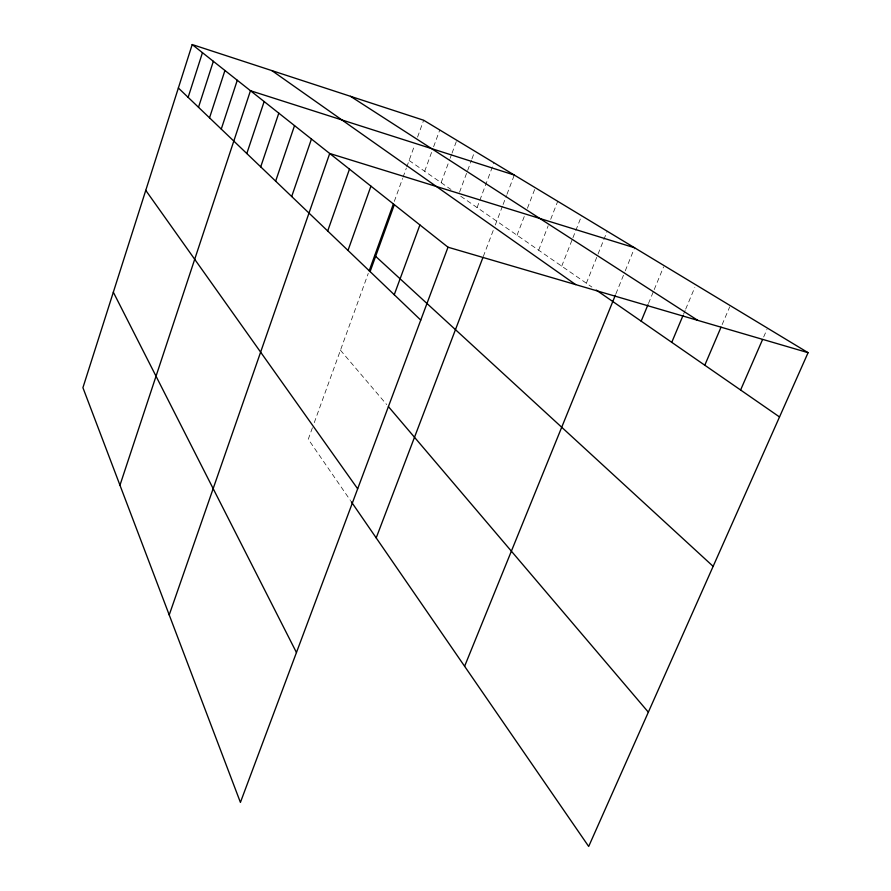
<?xml version="1.0" encoding="UTF-8"?>
<svg xmlns="http://www.w3.org/2000/svg" width="891" height="891" viewBox="0 0 891 891"><rect width="100%" height="100%" fill="white"/><g stroke="black" fill="none" stroke-linecap="round" stroke-linejoin="round"><path stroke-width="0.67" stroke-dasharray="4.46 3.34" d="M312.418 427.758L308.264 439.241L350.508 500.586M314.267 422.646L368.261 273.381M394.312 201.377L402.609 178.423M403.077 177.142L406.318 168.176M406.786 166.895L414.738 144.91M417.556 137.125L423.659 120.24M424.673 171.284L431.745 151.916M433.627 146.748L439.764 129.975M441.145 182.688L449.677 159.545M450.155 158.264L451.57 154.399M452.049 153.118L456.782 140.266M459.544 192.2L467.185 171.685M467.664 170.404L471.484 160.146M471.952 158.865L473.867 153.731M477.086 207.57L493.959 162.741M483.29 256.53L493.391 230.023M495.307 224.966L502.602 205.799M503.092 204.518L506.511 195.552M506.99 194.271L514.307 175.048M517.047 235.235L524.454 215.99M527.427 208.282L535.324 187.756M538.654 250.193L548.188 225.746M550.694 219.309L557.721 201.299M561.72 266.153L572.434 239.011M572.946 237.719L581.623 215.745M586.367 283.227L597.538 255.316M598.05 254.046L607.194 231.214M615.904 293.841L624.747 272.1M625.259 270.819L634.091 249.068M648.47 303.497L653.682 290.867M654.206 289.608L663.583 266.877M683.553 314.233L685.157 310.391M685.691 309.121L694.813 287.392M722.122 324.636L729.707 306.883M763.676 336.987L766.973 329.414M409.103 160.491L450.957 189.471M460.77 196.265L591.869 287.036M340.462 350.23L386.694 404.581"/><path stroke-width="1.34" d="M192.2 44.55L82.919 387.685L240.414 802.401L448.006 247.208L192.2 44.55L423.659 120.24L808.081 352.68L588.684 846.45L351.254 501.678M188.135 97.342L202.457 52.68M198.504 107.276L213.35 61.301M209.53 117.835L224.933 70.478M221.269 129.072L237.273 80.268M119.962 485.239L250.46 90.715L514.307 175.048M246.807 153.53L264.148 101.552M260.718 166.851L278.805 113.157M275.642 181.14L294.531 125.62M291.691 196.51L311.449 139.029M169.223 614.935L329.715 153.497L634.615 247.787M327.699 231.003L349.472 169.145M348.002 250.438L370.934 186.152M369.186 270.831L393.388 203.916M370.099 271.599L394.323 204.674M394.245 294.732L419.906 224.944M376.202 537.897L482.811 257.8M464.612 666.279L615.391 295.121M641.175 321.172L647.946 304.755M671.758 342.344L683.018 315.503M704.792 365.21L721.042 327.175M740.599 390.002L762.573 339.516M448.006 247.208L808.081 352.68M350.508 96.317L697.753 320.359M596.279 290.087L779.525 416.955M271.878 70.601L575.653 284.597M374.732 255.505L713.145 566.353M178.356 87.986L420.752 320.103M388.42 406.619L648.347 712.176M145.756 190.351L357.67 488.814M113.324 292.181L296.458 652.513"/></g></svg>
